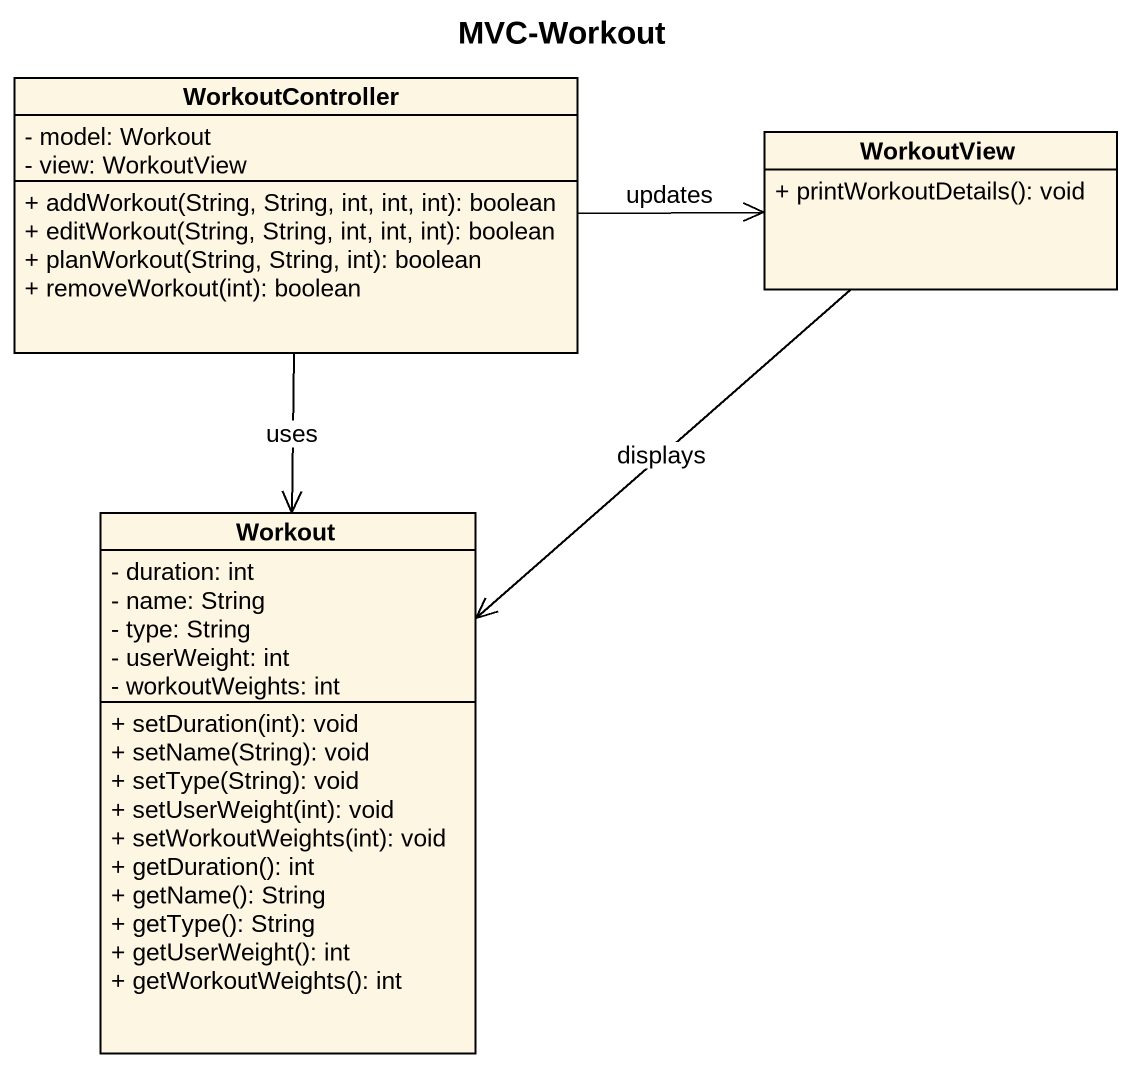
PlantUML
@startuml
title MVC-Workout
hide circle
hide empty members
skinparam classAttributeIconSize 0
class WorkoutController {
  - model: Workout
  - view: WorkoutView
  + addWorkout(String, String, int, int, int): boolean
  + editWorkout(String, String, int, int, int): boolean
  + planWorkout(String, String, int): boolean
  + removeWorkout(int): boolean
}
class WorkoutView {
  + printWorkoutDetails(): void
}
class Workout {
  - duration: int
  - name: String
  - type: String
  - userWeight: int
  - workoutWeights: int
  + setDuration(int): void
  + setName(String): void
  + setType(String): void
  + setUserWeight(int): void
  + setWorkoutWeights(int): void
  + getDuration(): int
  + getName(): String
  + getType(): String
  + getUserWeight(): int
  + getWorkoutWeights(): int
}
WorkoutController -right-> WorkoutView : updates
WorkoutController --> Workout : uses
WorkoutView --> Workout : displays
@enduml
